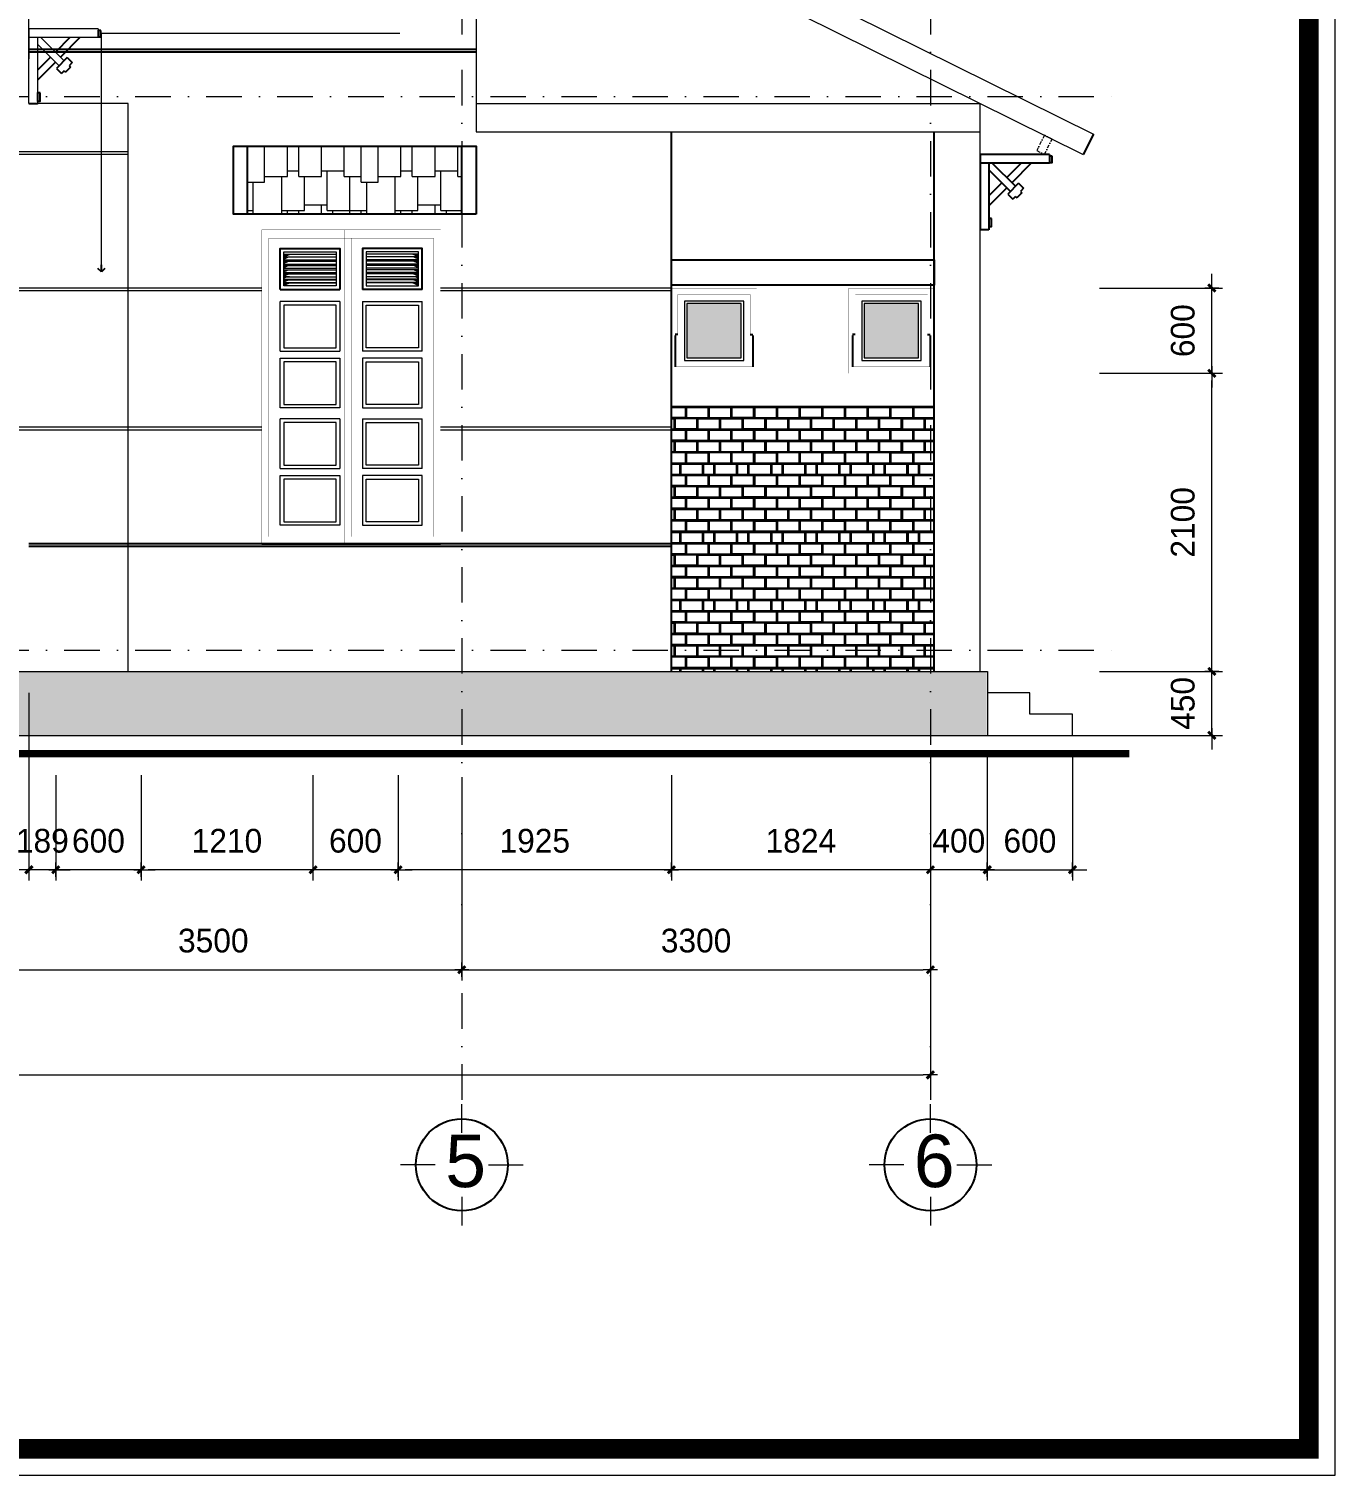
# Model space of a CAD drawing. Header units: millimetres. Extents: x 615730 to 2792744, y 139412 to 597571.
# Drawn here: x 788061 to 797259, y 284936 to 295120 of the extents above; entities that cross this region are included whole.
import ezdxf
from ezdxf.enums import TextEntityAlignment as Align

# ---------------------------------------------------------------- set-up
doc = ezdxf.new("R2010")
doc.units = ezdxf.units.MM
doc.header["$MEASUREMENT"] = 0
doc.header["$PDMODE"] = 34
doc.linetypes.add('DASHDOT', pattern=[1, 0.5, -0.25, 0, -0.25])
doc.layers.get('0').update_dxf_attribs({"lineweight": 5})
for name, color, linetype, lineweight in [('0.1(9)', 9, 'Continuous', 13), ('3', 7, 'Continuous', 18), ('5-020', 5, 'Continuous', 15), ('HATCH', 42, 'Continuous', 5), ('KITCHEN', 4, 'Continuous', 20), ('KT', 148, 'Continuous', 18), ('thay', 7, 'Continuous', 15), ('TIM TRUC', 149, 'DASHDOT', 9), ('VLIEU', 250, 'Continuous', 9)]:
    doc.layers.add(name, color=color, linetype=linetype, lineweight=lineweight)
for name, color, linetype in [('12', 252, 'Continuous'), ('CUADI', 40, 'Continuous'), ('H', 252, 'Continuous'), ('HACH', 250, 'Continuous'), ('noi that', 29, 'Continuous'), ('TEXT', 2, 'Continuous'), ('VL', 155, 'Continuous')]:
    doc.layers.add(name, color=color, linetype=linetype)
doc.styles.add('H280', font='', dxfattribs={"height": 200})
doc.styles.add('KT OZON', font='', dxfattribs={"height": 200})
doc.styles.add('VNI-AVO', font='vni-roms.shx')
doc.styles.get('H280').set_extended_font_data('VNI-Avo')
doc.styles.get('KT OZON').set_extended_font_data('VNI-Helve')
doc.dimstyles.new('1-50b', dxfattribs={"dimtxt": 167, "dimasz": 50, "dimexe": 75, "dimexo": 150, "dimgap": 120, "dimtad": 1, "dimdec": 0, "dimzin": 12, "dimtxsty": 'VNI-AVO', "dimblk": ']', "dimcen": 0, "dimdle": 50, "dimclrd": 252, "dimclre": 252, "dimclrt": 2, "dimadec": 0, "dimazin": 0, "dimtfac": 1, "dimtdec": 0, "dimtix": 1, "dimtmove": 2, "dimatfit": 0, "dimldrblk": 'OPEN90', "dimfxl": 1, "dimlwd": -1, "dimlwe": -1, "dimarcsym": 0})

# ---------------------------------------------------------------- blocks, each defined once
blk = doc.blocks.new('dfdfd')
at = {"layer": '12'}
for p, q in [((660672, 291613), (660185, 291613)), ((660185, 291613), (660185, 291084)), ((660672, 291553), (660185, 291553)), ((660245, 291553), (660245, 291084)), ((660268, 291553), (660433, 291390)), ((660473, 291553), (660371, 291451)), ((660543, 291553), (660407, 291415)), ((660672, 291613), (660672, 291553)), ((660245, 291505), (660398, 291354)), ((660336, 291415), (660245, 291323)), ((660372, 291380), (660245, 291252)), ((660454, 291411), (660379, 291335)), ((660454, 291411), (660490, 291376)), ((660490, 291376), (660468, 291354)), ((660468, 291354), (660478, 291345)), ((660379, 291335), (660414, 291300)), ((660433, 291319), (660414, 291300)), ((660433, 291319), (660443, 291309)), ((660478, 291345), (660443, 291309)), ((660245, 291084), (660185, 291084))]:
    blk.add_line(p, q, dxfattribs=at)
for points in [[(660691, 291603), (660672, 291603), (660672, 291558), (660691, 291558)], [(660264, 291163), (660245, 291163), (660245, 291106), (660264, 291106)]]:
    blk.add_lwpolyline(points, close=True, dxfattribs=at)
blk = doc.blocks.new('TRUC 1')
at = {"ltscale": 50}
blk.add_circle((0, -9525), 8572, dxfattribs=at)
at = {"layer": '0.1(9)', "ltscale": 50}
for p, q in [((0, -3572), (0, 1782)), ((-4942, -9525), (-11427, -9525)), ((4942, -9525), (11427, -9525)), ((0, -15478), (0, -20832))]:
    blk.add_line(p, q, dxfattribs=at)
at = {"layer": 'TEXT', "ltscale": 50, "style": 'H280'}
blk.add_attdef('1', text='', height=10478, dxfattribs=at).set_placement((-214, -4892), align=Align.CENTER)
blk = doc.blocks.new(']')
for p, q in [((1, 0), (-1, 0)), ((0, 1), (0, -1))]:
    blk.add_line(p, q)
at = {"color": 9, "const_width": 0.4}
blk.add_lwpolyline([(-0.51, -0.51), (0.51, 0.51)], dxfattribs=at)
blk = doc.blocks.new('*D518')
at = {"layer": 'DEFPOINTS', "color": 0, "ltscale": 10, "transparency": 16777216}
for p in [(787609, 290000), (791109, 290000), (791109, 288495)]:
    blk.add_point(p, dxfattribs=at)
at = {"layer": 'KT', "color": 252, "ltscale": 10, "transparency": 16777216}
for p, q in [((787609, 289850), (787609, 288420)), ((791109, 289850), (791109, 288420)), ((787659, 288495), (791059, 288495))]:
    blk.add_line(p, q, dxfattribs=at)
at = {"layer": 'KT', "color": 252, "ltscale": 10, "transparency": 16777216, "xscale": 50, "yscale": 50, "zscale": 50, "rotation": 180}
blk.add_blockref(']', (787609, 288495), dxfattribs=at)
at = {"layer": 'KT', "color": 252, "ltscale": 10, "transparency": 16777216, "xscale": 50, "yscale": 50, "zscale": 50}
blk.add_blockref(']', (791109, 288495), dxfattribs=at)
at = {"layer": 'KT', "color": 2, "ltscale": 10, "transparency": 16777216, "insert": (789359, 288699), "char_height": 167, "attachment_point": 5, "style": 'VNI-AVO'}
blk.add_mtext('3500', dxfattribs=at)
blk = doc.blocks.new('_Open90')
at = {"color": 0, "linetype": 'ByBlock', "lineweight": -2}
for p, q in [((0, 0), (-1, 0)), ((-0.5, 0.5), (0, 0)), ((0, 0), (-0.5, -0.5))]:
    blk.add_line(p, q, dxfattribs=at)
blk = doc.blocks.new('*D519')
at = {"layer": 'DEFPOINTS', "color": 0, "ltscale": 10, "transparency": 16777216}
for p in [(791109, 290000), (794409, 290000), (794409, 288495)]:
    blk.add_point(p, dxfattribs=at)
at = {"layer": 'KT', "color": 252, "ltscale": 10, "transparency": 16777216}
for p, q in [((791109, 289850), (791109, 288420)), ((794409, 289850), (794409, 288420)), ((791159, 288495), (794359, 288495))]:
    blk.add_line(p, q, dxfattribs=at)
at = {"layer": 'KT', "color": 252, "ltscale": 10, "transparency": 16777216, "xscale": 50, "yscale": 50, "zscale": 50, "rotation": 180}
blk.add_blockref(']', (791109, 288495), dxfattribs=at)
at = {"layer": 'KT', "color": 252, "ltscale": 10, "transparency": 16777216, "xscale": 50, "yscale": 50, "zscale": 50}
blk.add_blockref(']', (794409, 288495), dxfattribs=at)
at = {"layer": 'KT', "color": 2, "ltscale": 10, "transparency": 16777216, "insert": (792759, 288699), "char_height": 167, "attachment_point": 5, "style": 'VNI-AVO'}
blk.add_mtext('3300', dxfattribs=at)
blk = doc.blocks.new('*D521')
at = {"layer": 'DEFPOINTS', "color": 0, "ltscale": 10, "transparency": 16777216}
for p in [(774161, 290000, -13), (794409, 290000), (794409, 287754)]:
    blk.add_point(p, dxfattribs=at)
at = {"layer": 'KT', "color": 252, "ltscale": 10, "transparency": 16777216}
for p, q in [((774161, 289850), (774161, 287679)), ((794409, 289850), (794409, 287679)), ((774211, 287754), (794359, 287754))]:
    blk.add_line(p, q, dxfattribs=at)
at = {"layer": 'KT', "color": 252, "ltscale": 10, "transparency": 16777216, "xscale": 50, "yscale": 50, "zscale": 50, "rotation": 180}
blk.add_blockref(']', (774161, 287754), dxfattribs=at)
at = {"layer": 'KT', "color": 252, "ltscale": 10, "transparency": 16777216, "xscale": 50, "yscale": 50, "zscale": 50}
blk.add_blockref(']', (794409, 287754), dxfattribs=at)
at = {"layer": 'KT', "color": 2, "ltscale": 10, "transparency": 16777216, "insert": (784285, 287957), "char_height": 167, "attachment_point": 5, "style": 'VNI-AVO'}
blk.add_mtext('20248', dxfattribs=at)
blk = doc.blocks.new('*D527')
at = {"layer": 'DEFPOINTS', "color": 0, "ltscale": 10, "transparency": 16777216}
for p in [(794810, 290145), (795410, 290145), (795410, 289199)]:
    blk.add_point(p, dxfattribs=at)
at = {"layer": 'KT', "color": 252, "ltscale": 10, "transparency": 16777216}
for p, q in [((794810, 289995), (794810, 289124)), ((795410, 289995), (795410, 289124)), ((794760, 289199), (794710, 289199)), ((794810, 289199), (795410, 289199)), ((795460, 289199), (795510, 289199))]:
    blk.add_line(p, q, dxfattribs=at)
at = {"layer": 'KT', "color": 252, "ltscale": 10, "transparency": 16777216, "xscale": 50, "yscale": 50, "zscale": 50}
blk.add_blockref(']', (794810, 289199), dxfattribs=at)
at = {"layer": 'KT', "color": 252, "ltscale": 10, "transparency": 16777216, "xscale": 50, "yscale": 50, "zscale": 50, "rotation": 180}
blk.add_blockref(']', (795410, 289199), dxfattribs=at)
at = {"layer": 'KT', "color": 2, "ltscale": 10, "transparency": 16777216, "insert": (795110, 289402), "char_height": 167, "attachment_point": 5, "style": 'VNI-AVO'}
blk.add_mtext('600', dxfattribs=at)
blk = doc.blocks.new('*D528')
at = {"layer": 'DEFPOINTS', "color": 0, "ltscale": 10, "transparency": 16777216}
for p in [(795450, 290595), (796391, 290595), (795450, 290145)]:
    blk.add_point(p, dxfattribs=at)
at = {"layer": 'KT', "color": 252, "ltscale": 10, "transparency": 16777216}
for p, q in [((796391, 290645), (796391, 290695)), ((795600, 290595), (796466, 290595)), ((796391, 290145), (796391, 290595)), ((795600, 290145), (796466, 290145)), ((796391, 290095), (796391, 290045))]:
    blk.add_line(p, q, dxfattribs=at)
at = {"layer": 'KT', "color": 252, "ltscale": 10, "transparency": 16777216, "xscale": 50, "yscale": 50, "zscale": 50}
for p, rotation in [((796391, 290595), 270), ((796391, 290145), 90)]:
    blk.add_blockref(']', p, dxfattribs=dict(at, rotation=rotation))
at = {"layer": 'KT', "color": 2, "ltscale": 10, "transparency": 16777216, "insert": (796187, 290370), "char_height": 167, "attachment_point": 5, "rotation": 90, "style": 'VNI-AVO'}
blk.add_mtext('450', dxfattribs=at)
blk = doc.blocks.new('*D529')
at = {"layer": 'DEFPOINTS', "color": 0, "ltscale": 10, "transparency": 16777216}
for p in [(795450, 292695), (796391, 292695), (795450, 290595)]:
    blk.add_point(p, dxfattribs=at)
at = {"layer": 'KT', "color": 252, "ltscale": 10, "transparency": 16777216}
for p, q in [((795600, 292695), (796466, 292695)), ((796391, 290645), (796391, 292645)), ((795600, 290595), (796466, 290595))]:
    blk.add_line(p, q, dxfattribs=at)
at = {"layer": 'KT', "color": 252, "ltscale": 10, "transparency": 16777216, "xscale": 50, "yscale": 50, "zscale": 50}
for p, rotation in [((796391, 292695), 90), ((796391, 290595), 270)]:
    blk.add_blockref(']', p, dxfattribs=dict(at, rotation=rotation))
at = {"layer": 'KT', "color": 2, "ltscale": 10, "transparency": 16777216, "insert": (796187, 291645), "char_height": 167, "attachment_point": 5, "rotation": 90, "style": 'VNI-AVO'}
blk.add_mtext('2100', dxfattribs=at)
blk = doc.blocks.new('*D530')
at = {"layer": 'DEFPOINTS', "color": 0, "ltscale": 10, "transparency": 16777216}
for p in [(795450, 293295), (796391, 293295), (795450, 292695)]:
    blk.add_point(p, dxfattribs=at)
at = {"layer": 'KT', "color": 252, "ltscale": 10, "transparency": 16777216}
for p, q in [((796391, 293345), (796391, 293395)), ((795600, 293295), (796466, 293295)), ((796391, 292695), (796391, 293295)), ((795600, 292695), (796466, 292695)), ((796391, 292645), (796391, 292595))]:
    blk.add_line(p, q, dxfattribs=at)
at = {"layer": 'KT', "color": 252, "ltscale": 10, "transparency": 16777216, "xscale": 50, "yscale": 50, "zscale": 50}
for p, rotation in [((796391, 293295), 270), ((796391, 292695), 90)]:
    blk.add_blockref(']', p, dxfattribs=dict(at, rotation=rotation))
at = {"layer": 'KT', "color": 2, "ltscale": 10, "transparency": 16777216, "insert": (796187, 292995), "char_height": 167, "attachment_point": 5, "rotation": 90, "style": 'VNI-AVO'}
blk.add_mtext('600', dxfattribs=at)
blk = doc.blocks.new('*D568')
at = {"layer": 'DEFPOINTS', "color": 0, "ltscale": 10, "transparency": 16777216}
for p in [(794409, 290145), (794809, 290145), (794409, 289199)]:
    blk.add_point(p, dxfattribs=at)
at = {"layer": 'KT', "color": 252, "ltscale": 10, "transparency": 16777216}
for p, q in [((794409, 289995), (794409, 289124)), ((794809, 289995), (794809, 289124)), ((794359, 289199), (794309, 289199)), ((794809, 289199), (794409, 289199)), ((794859, 289199), (794909, 289199))]:
    blk.add_line(p, q, dxfattribs=at)
at = {"layer": 'KT', "color": 252, "ltscale": 10, "transparency": 16777216, "xscale": 50, "yscale": 50, "zscale": 50}
blk.add_blockref(']', (794409, 289199), dxfattribs=at)
at = {"layer": 'KT', "color": 252, "ltscale": 10, "transparency": 16777216, "xscale": 50, "yscale": 50, "zscale": 50, "rotation": 180}
blk.add_blockref(']', (794809, 289199), dxfattribs=at)
at = {"layer": 'KT', "color": 2, "ltscale": 10, "transparency": 16777216, "insert": (794609, 289402), "char_height": 167, "attachment_point": 5, "style": 'VNI-AVO'}
blk.add_mtext('400', dxfattribs=at)
blk = doc.blocks.new('*D569')
at = {"layer": 'DEFPOINTS', "color": 0, "ltscale": 10, "transparency": 16777216}
for p in [(794409, 290145), (792585, 290016), (792585, 289199)]:
    blk.add_point(p, dxfattribs=at)
at = {"layer": 'KT', "color": 252, "ltscale": 10, "transparency": 16777216}
for p, q in [((794409, 289995), (794409, 289124)), ((792585, 289866), (792585, 289124)), ((794359, 289199), (792635, 289199))]:
    blk.add_line(p, q, dxfattribs=at)
at = {"layer": 'KT', "color": 252, "ltscale": 10, "transparency": 16777216, "xscale": 50, "yscale": 50, "zscale": 50, "rotation": 180}
blk.add_blockref(']', (792585, 289199), dxfattribs=at)
at = {"layer": 'KT', "color": 252, "ltscale": 10, "transparency": 16777216, "xscale": 50, "yscale": 50, "zscale": 50}
blk.add_blockref(']', (794409, 289199), dxfattribs=at)
at = {"layer": 'KT', "color": 2, "ltscale": 10, "transparency": 16777216, "insert": (793497, 289402), "char_height": 167, "attachment_point": 5, "style": 'VNI-AVO'}
blk.add_mtext('1824', dxfattribs=at)
blk = doc.blocks.new('*D570')
at = {"layer": 'DEFPOINTS', "color": 0, "ltscale": 10, "transparency": 16777216}
for p in [(790660, 290016), (792585, 290016), (790660, 289199)]:
    blk.add_point(p, dxfattribs=at)
at = {"layer": 'KT', "color": 252, "ltscale": 10, "transparency": 16777216}
for p, q in [((790660, 289866), (790660, 289124)), ((792585, 289866), (792585, 289124)), ((792535, 289199), (790710, 289199))]:
    blk.add_line(p, q, dxfattribs=at)
at = {"layer": 'KT', "color": 252, "ltscale": 10, "transparency": 16777216, "xscale": 50, "yscale": 50, "zscale": 50, "rotation": 180}
blk.add_blockref(']', (790660, 289199), dxfattribs=at)
at = {"layer": 'KT', "color": 252, "ltscale": 10, "transparency": 16777216, "xscale": 50, "yscale": 50, "zscale": 50}
blk.add_blockref(']', (792585, 289199), dxfattribs=at)
at = {"layer": 'KT', "color": 2, "ltscale": 10, "transparency": 16777216, "insert": (791623, 289402), "char_height": 167, "attachment_point": 5, "style": 'VNI-AVO'}
blk.add_mtext('1925', dxfattribs=at)
blk = doc.blocks.new('*D571')
at = {"layer": 'DEFPOINTS', "color": 0, "ltscale": 10, "transparency": 16777216}
for p in [(790061, 290016), (790660, 290016), (790061, 289199)]:
    blk.add_point(p, dxfattribs=at)
at = {"layer": 'KT', "color": 252, "ltscale": 10, "transparency": 16777216}
for p, q in [((790061, 289866), (790061, 289124)), ((790660, 289866), (790660, 289124)), ((790011, 289199), (789961, 289199)), ((790660, 289199), (790061, 289199)), ((790710, 289199), (790760, 289199))]:
    blk.add_line(p, q, dxfattribs=at)
at = {"layer": 'KT', "color": 252, "ltscale": 10, "transparency": 16777216, "xscale": 50, "yscale": 50, "zscale": 50}
blk.add_blockref(']', (790061, 289199), dxfattribs=at)
at = {"layer": 'KT', "color": 252, "ltscale": 10, "transparency": 16777216, "xscale": 50, "yscale": 50, "zscale": 50, "rotation": 180}
blk.add_blockref(']', (790660, 289199), dxfattribs=at)
at = {"layer": 'KT', "color": 2, "ltscale": 10, "transparency": 16777216, "insert": (790360, 289402), "char_height": 167, "attachment_point": 5, "style": 'VNI-AVO'}
blk.add_mtext('600', dxfattribs=at)
blk = doc.blocks.new('*D572')
at = {"layer": 'DEFPOINTS', "color": 0, "ltscale": 10, "transparency": 16777216}
for p in [(788850, 290016), (790061, 290016), (788850, 289199)]:
    blk.add_point(p, dxfattribs=at)
at = {"layer": 'KT', "color": 252, "ltscale": 10, "transparency": 16777216}
for p, q in [((788850, 289866), (788850, 289124)), ((790061, 289866), (790061, 289124)), ((790011, 289199), (788900, 289199))]:
    blk.add_line(p, q, dxfattribs=at)
at = {"layer": 'KT', "color": 252, "ltscale": 10, "transparency": 16777216, "xscale": 50, "yscale": 50, "zscale": 50, "rotation": 180}
blk.add_blockref(']', (788850, 289199), dxfattribs=at)
at = {"layer": 'KT', "color": 252, "ltscale": 10, "transparency": 16777216, "xscale": 50, "yscale": 50, "zscale": 50}
blk.add_blockref(']', (790061, 289199), dxfattribs=at)
at = {"layer": 'KT', "color": 2, "ltscale": 10, "transparency": 16777216, "insert": (789455, 289402), "char_height": 167, "attachment_point": 5, "style": 'VNI-AVO'}
blk.add_mtext('1210', dxfattribs=at)
blk = doc.blocks.new('*D573')
at = {"layer": 'DEFPOINTS', "color": 0, "ltscale": 10, "transparency": 16777216}
for p in [(788250, 290016), (788850, 290016), (788250, 289199)]:
    blk.add_point(p, dxfattribs=at)
at = {"layer": 'KT', "color": 252, "ltscale": 10, "transparency": 16777216}
for p, q in [((788250, 289866), (788250, 289124)), ((788850, 289866), (788850, 289124)), ((788200, 289199), (788150, 289199)), ((788850, 289199), (788250, 289199)), ((788900, 289199), (788950, 289199))]:
    blk.add_line(p, q, dxfattribs=at)
at = {"layer": 'KT', "color": 252, "ltscale": 10, "transparency": 16777216, "xscale": 50, "yscale": 50, "zscale": 50}
blk.add_blockref(']', (788250, 289199), dxfattribs=at)
at = {"layer": 'KT', "color": 252, "ltscale": 10, "transparency": 16777216, "xscale": 50, "yscale": 50, "zscale": 50, "rotation": 180}
blk.add_blockref(']', (788850, 289199), dxfattribs=at)
at = {"layer": 'KT', "color": 2, "ltscale": 10, "transparency": 16777216, "insert": (788550, 289402), "char_height": 167, "attachment_point": 5, "style": 'VNI-AVO'}
blk.add_mtext('600', dxfattribs=at)
blk = doc.blocks.new('*D574')
at = {"layer": 'DEFPOINTS', "color": 0, "ltscale": 10, "transparency": 16777216}
for p in [(788061, 290595), (788250, 290016), (788061, 289199)]:
    blk.add_point(p, dxfattribs=at)
at = {"layer": 'KT', "color": 252, "ltscale": 10, "transparency": 16777216}
for p, q in [((788061, 290445), (788061, 289124)), ((788250, 289866), (788250, 289124)), ((788011, 289199), (787961, 289199)), ((788250, 289199), (788061, 289199)), ((788300, 289199), (788350, 289199))]:
    blk.add_line(p, q, dxfattribs=at)
at = {"layer": 'KT', "color": 252, "ltscale": 10, "transparency": 16777216, "xscale": 50, "yscale": 50, "zscale": 50}
blk.add_blockref(']', (788061, 289199), dxfattribs=at)
at = {"layer": 'KT', "color": 252, "ltscale": 10, "transparency": 16777216, "xscale": 50, "yscale": 50, "zscale": 50, "rotation": 180}
blk.add_blockref(']', (788250, 289199), dxfattribs=at)
at = {"layer": 'KT', "color": 2, "ltscale": 10, "transparency": 16777216, "insert": (788155, 289402), "char_height": 167, "attachment_point": 5, "style": 'VNI-AVO'}
blk.add_mtext('189', dxfattribs=at)

msp = doc.modelspace()

# ---------------------------------------------------------------- hatches: boundary and pattern name
at = {"layer": 'H', "ltscale": 10}
h = msp.add_hatch(color=253, dxfattribs=at)
h.set_gradient(color1=(173, 167, 159), color2=(173, 167, 159), one_color=1, tint=0.65)
h.paths.add_polyline_path([(793943.6, 292803.5), (794325.8, 292803.5), (794325.8, 293185.7), (793943.6, 293185.7)])
h.paths.add_polyline_path([(792694.3, 292803.5), (793076.5, 292803.5), (793076.5, 293185.7), (792694.3, 293185.7)])
h = msp.add_hatch(dxfattribs=at)
h.set_pattern_fill('AR-B816', color=256, scale=10, style=0)
h.set_pattern_definition([(0, (-356.17, 0), (0, 80), []), (90, (-356.17, 0), (-80, 80), [80, -80])])
h.paths.add_polyline_path([(774955.6, 290595), (794805.3, 290595), (794805.3, 290145), (774955.6, 290145)])
at = {"layer": 'HACH'}
h = msp.add_hatch(dxfattribs=at)
h.set_pattern_fill('BRICK08', color=256, scale=20, style=0, pattern_type=2)
h.set_pattern_definition([(0, (88.9, 3021.7), (0, 480), [75, -405]), (270, (-111.1, 2696.7), (480, -9e-14), [75, -405]), (270, (48.9, 2696.7), (480, -9e-14), [75, -405]), (270, (-271.1, 2696.7), (480, -9e-14), [75, -405]), (270, (-191.1, 2776.7), (480, -9e-14), [75, -405]), (270, (-31.1, 2776.7), (480, -9e-14), [75, -405]), (270, (128.9, 2776.7), (480, -9e-14), [75, -405]), (270, (-111.1, 2856.7), (480, -9e-14), [75, -405]), (270, (48.9, 2856.7), (480, -9e-14), [75, -405]), (270, (-271.1, 2856.7), (480, -9e-14), [75, -405]), (270, (128.9, 2936.7), (480, -9e-14), [75, -405]), (270, (-31.1, 2936.7), (480, -9e-14), [75, -405]), (270, (-191.1, 2936.7), (480, -9e-14), [75, -405]), (270, (-271.1, 3016.7), (480, -9e-14), [75, -405]), (270, (48.9, 3016.7), (480, -9e-14), [75, -405]), (270, (-111.1, 3016.7), (480, -9e-14), [75, -405]), (270, (-311.1, 3096.7), (480, -9e-14), [75, -405]), (270, (88.9, 3096.7), (480, -9e-14), [75, -405]), (270, (-71.1, 3096.7), (480, -9e-14), [75, -405]), (270, (-151.1, 3096.7), (480, -9e-14), [75, -405]), (180, (-276.1, 2781.7), (-6e-14, -480), [155, -325]), (180, (-196.1, 2861.7), (-6e-14, -480), [155, -325]), (180, (-276.1, 2941.7), (-6e-14, -480), [155, -325]), (0, (-311.1, 3021.7), (0, 480), [155, -325]), (0, (-311.1, 3101.7), (0, 480), [35, -445]), (270, (-156.1, 3096.7), (480, -9e-14), [75, -405]), (270, (-76.1, 3096.7), (480, -9e-14), [75, -405]), (270, (83.9, 3096.7), (480, -9e-14), [75, -405]), (270, (-316.1, 3096.7), (480, -9e-14), [75, -405]), (270, (43.9, 3016.7), (480, -9e-14), [75, -405]), (270, (-116.1, 3016.7), (480, -9e-14), [75, -405]), (270, (-276.1, 3016.7), (480, -9e-14), [75, -405]), (270, (123.9, 2936.7), (480, -9e-14), [75, -405]), (270, (-36.1, 2936.7), (480, -9e-14), [75, -405]), (270, (-196.1, 2936.7), (480, -9e-14), [75, -405]), (270, (43.9, 2856.7), (480, -9e-14), [75, -405]), (270, (-116.1, 2856.7), (480, -9e-14), [75, -405]), (270, (-276.1, 2856.7), (480, -9e-14), [75, -405]), (270, (123.9, 2776.7), (480, -9e-14), [75, -405]), (270, (-36.1, 2776.7), (480, -9e-14), [75, -405]), (270, (-196.1, 2776.7), (480, -9e-14), [75, -405]), (270, (43.9, 2696.7), (480, -9e-14), [75, -405]), (270, (-116.1, 2696.7), (480, -9e-14), [75, -405]), (270, (-276.1, 2696.7), (480, -9e-14), [75, -405]), (0, (-311.1, 3096.7), (0, 480), [155, -325]), (180, (-196.1, 2936.7), (-6e-14, -480), [155, -325]), (180, (-276.1, 2696.7), (-6e-14, -480), [155, -325]), (0, (-271.1, 2696.7), (0, 480), [155, -325]), (0, (-191.1, 2701.7), (0, 480), [155, -325]), (0, (-31.1, 2701.7), (0, 480), [155, -325]), (0, (-31.1, 2776.7), (0, 480), [155, -325]), (0, (-111.1, 2781.7), (0, 480), [155, -325]), (0, (-191.1, 2776.7), (0, 480), [155, -325]), (0, (-271.1, 2781.7), (0, 480), [155, -325]), (0, (-271.1, 2856.7), (0, 480), [155, -325]), (0, (-191.1, 2861.7), (0, 480), [155, -325]), (0, (-111.1, 2856.7), (0, 480), [155, -325]), (0, (-31.1, 2861.7), (0, 480), [155, -325]), (0, (-351.1, 2776.7), (0, 480), [155, -325]), (0, (-351.1, 2701.7), (0, 480), [155, -325]), (0, (-431.1, 2856.7), (0, 480), [155, -325]), (180, (43.9, 2696.7), (-6e-14, -480), [155, -325]), (0, (-151.1, 3096.7), (0, 480), [75, -405]), (0, (-71.1, 3096.7), (0, 480), [155, -325]), (0, (-271.1, 3016.7), (0, 480), [155, -325]), (0, (-151.1, 3021.7), (0, 480), [75, -405]), (0, (-71.1, 3021.7), (0, 480), [155, -325]), (0, (-111.1, 3016.7), (0, 480), [155, -325]), (0, (-111.1, 2941.7), (0, 480), [155, -325]), (0, (-271.1, 2941.7), (0, 480), [155, -325]), (0, (-191.1, 2936.7), (0, 480), [155, -325]), (0, (-31.1, 2936.7), (0, 480), [155, -325]), (0, (88.9, 3096.7), (0, 480), [75, -405]), (0, (-431.1, 3016.7), (0, 480), [155, -325]), (0, (-271.1, 3101.7), (0, 480), [155, -325]), (0, (-111.1, 3101.7), (0, 480), [155, -325]), (0, (48.9, 3101.7), (0, 480), [120, -360])])
h.paths.add_polyline_path([(792585.4, 290595), (794435.4, 290595), (794435.4, 292461.7), (792585.4, 292461.7)])
at = {"layer": 'HATCH'}
for points in [[(789899.9, 293534), (789855.4, 293534), (789855.4, 293514)], [(789899.9, 293514), (789855.4, 293514), (789855.4, 293494)], [(790760.7, 293534), (790805.2, 293534), (790805.2, 293514)], [(790760.7, 293514), (790805.2, 293514), (790805.2, 293494)], [(789899.9, 293484), (789855.4, 293484), (789855.4, 293464)], [(789899.9, 293454), (789855.4, 293454), (789855.4, 293434)], [(789899.9, 293424), (789855.4, 293424), (789855.4, 293404)], [(789899.9, 293394), (789855.4, 293394), (789855.4, 293374)], [(790760.7, 293484), (790805.2, 293484), (790805.2, 293464)], [(790760.7, 293454), (790805.2, 293454), (790805.2, 293434)], [(790760.7, 293424), (790805.2, 293424), (790805.2, 293404)], [(790760.7, 293394), (790805.2, 293394), (790805.2, 293374)], [(789899.9, 293379.9), (789855.4, 293379.9), (789855.4, 293359.9)], [(789899.9, 293354), (789855.4, 293354), (789855.4, 293334)], [(789899.9, 293352.9), (789855.4, 293352.9), (789855.4, 293332.9)], [(789899.9, 293328.5), (789855.4, 293328.5), (789855.4, 293308.5)], [(790760.7, 293379.9), (790805.2, 293379.9), (790805.2, 293359.9)], [(790760.7, 293354), (790805.2, 293354), (790805.2, 293334)], [(790760.7, 293352.9), (790805.2, 293352.9), (790805.2, 293332.9)], [(790760.7, 293328.5), (790805.2, 293328.5), (790805.2, 293308.5)]]:
    msp.add_hatch(color=256, dxfattribs=at).paths.add_polyline_path(points)
at = {"layer": 'KT', "ltscale": 10}
h = msp.add_hatch(dxfattribs=at)
h.set_pattern_fill('CEDAR', color=256, scale=800, style=0, pattern_type=2)
h.set_pattern_definition([(0, (0, 0), (0, 800), [-280, 80, -160, 80, -200]), (0, (0, 40), (0, 800), [-120, 160, -80, 160, -280]), (0, (0, 200), (0, 800), [-40, 200, -560]), (0, (0, 240), (0, 800), [40, -200, 160, -160, 240]), (0, (0, 280), (0, 800), [-400, 160, -240]), (0, (0, 440), (0, 800), [120, -680]), (0, (0, 480), (0, 800), [-120, 160, -80, 160, -160, 120]), (0, (0, 520), (0, 800), [-280, 80, -160, 160, -120]), (0, (0, 760), (0, 800), [-600, 120, -80]), (0, (0, 800), (0, 800), [160, -560, 80]), (90, (0, 0), (-800, 5e-14), [240, -200, 360]), (90, (40, 0), (-800, 5e-14), [-200, 240, -360]), (90, (120, 0), (-800, 5e-14), [-40, 160, -240, 360]), (90, (160, 0), (-800, 5e-14), [40, -760]), (90, (240, 0), (-800, 5e-14), [-200, 280, -320]), (90, (280, 0), (-800, 5e-14), [240, -240, 320]), (90, (360, 0), (-800, 5e-14), [240, -240, 320]), (90, (400, 0), (-800, 5e-14), [-240, 240, -320]), (90, (520, 0), (-800, 5e-14), [280, -200, 320]), (90, (560, 0), (-800, 5e-14), [-240, 280, -280]), (90, (600, 0), (-800, 5e-14), [240, -520, 40]), (90, (680, 0), (-800, 5e-14), [-480, 280, -40]), (90, (720, 0), (-800, 5e-14), [480, -280, 40])])
h.paths.add_polyline_path([(791109.2, 293815), (791109.2, 294295), (789600.5, 294295), (789600.5, 293815)])

# ---------------------------------------------------------------- linework, layer by layer
at = {"layer": '3'}
for p, q in [((794760.4, 293595, 13.1), (794760.4, 294595, 13.1)), ((794760.4, 290595, 13.1), (794760.4, 293595, 13.1)), ((794810.4, 290595, 13.1), (794810.4, 290145, 13.1)), ((795110.4, 290445, 13.1), (794810.4, 290445, 13.1)), ((795110.4, 290295, 13.1), (795110.4, 290445, 13.1)), ((795410.4, 290295, 13.1), (795110.4, 290295, 13.1)), ((795410.4, 290145, 13.1), (795410.4, 290295, 13.1))]:
    msp.add_line(p, q, dxfattribs=at)
for points, elevation in [([(791209.9, 296355.3), (791209.9, 294395), (791209.9, 294395)], 13.1), ([(788760.6, 290595), (788760.6, 294595), (788060.6, 294595), (788060.6, 295759.3)], -126.9), ([(791209.9, 294595), (794760.4, 294595)], 13.1), ([(791209.9, 294395), (794760.4, 294395)], 13.1), ([(774960.6, 290595), (794810.4, 290595)], 13.1)]:
    msp.add_lwpolyline(points, dxfattribs=dict(at, elevation=elevation))
at = {"layer": '5-020', "color": 1, "elevation": 13.1}
msp.add_lwpolyline([(771190.1, 290145), (776710, 290145), (776710, 290145), (795805.1, 290145)], dxfattribs=at)
at = {"layer": 'CUADI'}
for p, q in [((788348.5, 295059.6, -127.3), (788247.1, 294957.1, -127.3)), ((788418.8, 295059.6, -127.3), (788282.7, 294921.9, -127.3)), ((788212, 294921.5, -127.3), (788121, 294829.5, -127.3)), ((788330, 294917.6, -127.3), (788254.6, 294841.3, -127.3)), ((788330, 294917.6, -127.3), (788365.6, 294882.4, -127.3)), ((788247.5, 294886.4, -127.3), (788121, 294758.4, -127.3)), ((788254.6, 294841.3, -127.3), (788290.2, 294806.1, -127.3)), ((788309.2, 294825.4, -127.3), (788290.2, 294806.1, -127.3)), ((788309.2, 294825.4, -127.3), (788319.2, 294815.5, -127.3)), ((788354.3, 294851.1, -127.3), (788319.2, 294815.5, -127.3)), ((788365.6, 294882.4, -127.3), (788344.4, 294860.9, -127.3)), ((788344.4, 294860.9, -127.3), (788354.3, 294851.1, -127.3))]:
    msp.add_line(p, q, dxfattribs=at)
at = {"layer": 'CUADI', "elevation": -127.3}
for points in [[(788566.8, 295109.7), (788547.9, 295109.7), (788547.9, 295064.9), (788566.8, 295064.9)], [(788139.9, 294669.3), (788121, 294669.3), (788121, 294612.2), (788139.9, 294612.2)]]:
    msp.add_lwpolyline(points, close=True, dxfattribs=at)
at = {"layer": 'H', "const_width": 138.2, "elevation": 13.1}
msp.add_lwpolyline([(770071.7, 285120.6), (797074.6, 285120.6), (797074.6, 304105.6), (770071.7, 304105.6)], close=True, dxfattribs=at)
at = {"layer": 'HATCH'}
for p, q in [((789855.4, 293514, -140), (789899.9, 293534, -140)), ((790805.2, 293514, -140), (790760.7, 293534, -140))]:
    msp.add_line(p, q, dxfattribs=at)
at = {"layer": 'HATCH', "elevation": 13.1}
msp.add_lwpolyline([(776636.9, 290145), (791259.9, 290145)], dxfattribs=at)
at = {"layer": 'KITCHEN'}
for p, q in [((791870.7, 296206.3, 13), (795556.8, 294378.7, 13.2)), ((791799.6, 296062.9, 13), (795485.7, 294235.4, 13.2))]:
    msp.add_line(p, q, dxfattribs=at)
at = {"layer": 'KT', "ltscale": 10}
for p, q in [((788760.6, 294255, -126.9), (777860.6, 294255, 13.1)), ((788760.6, 294235, -126.9), (777860.6, 294235, 13.1)), ((789700.4, 293295, 13.1), (785420.5, 293295, 13.1)), ((792585.4, 293295, 13.1), (790960.2, 293295, 13.1)), ((789700.4, 293275, 13.1), (785420.5, 293275, 13.1)), ((792585.4, 293275, 13.1), (790960.2, 293275, 13.1)), ((789700.4, 292315, 13.1), (785420.5, 292315, 13.1)), ((789700.4, 292295, 13.1), (785420.5, 292295, 13.1)), ((792585.4, 292315, 13.1), (790960.2, 292315, 13.1)), ((792585.4, 292295, 13.1), (790960.2, 292295, 13.1))]:
    msp.add_line(p, q, dxfattribs=at)
at = {"layer": 'KT'}
for p, q in [((790250.3, 293199.8, -126.9), (789830.4, 293199.8, -126.9)), ((790410.3, 293199.8, -126.9), (790830.2, 293199.8, -126.9)), ((789830.4, 292850.3, -126.9), (790250.3, 292850.3, -126.9)), ((789830.4, 292800.3, -126.9), (790250.3, 292800.3, -126.9)), ((790830.2, 292850.3, -126.9), (790410.3, 292850.3, -126.9)), ((790830.2, 292800.3, -126.9), (790410.3, 292800.3, -126.9)), ((790250.3, 292374, -126.9), (789830.4, 292374, -126.9)), ((790410.3, 292374, -126.9), (790830.2, 292374, -126.9)), ((789830.4, 292024.5, -126.9), (790250.3, 292024.5, -126.9)), ((789830.4, 291974.5, -126.9), (790250.3, 291974.5, -126.9)), ((790830.2, 292024.5, -126.9), (790410.3, 292024.5, -126.9)), ((790830.2, 291974.5, -126.9), (790410.3, 291974.5, -126.9))]:
    msp.add_line(p, q, dxfattribs=at)
for points, elevation in [([(789830.4, 293574.6), (790250.3, 293574.6), (790250.3, 293284.6), (789830.4, 293284.6)], -140), ([(790830.2, 293574.6), (790410.3, 293574.6), (790410.3, 293284.6), (790830.2, 293284.6)], -140), ([(792676.2, 292785.4), (793094.6, 292785.4), (793094.6, 293203.8), (792676.2, 293203.8)], 13.1), ([(793925.5, 292785.4), (794343.9, 292785.4), (794343.9, 293203.8), (793925.5, 293203.8)], 13.1)]:
    msp.add_lwpolyline(points, close=True, dxfattribs=dict(at, elevation=elevation))
at = {"layer": 'KT', "elevation": -126.9}
for points in [[(789830.4, 292850.3), (789830.4, 293199.8)], [(790250.3, 293199.8), (790250.3, 292850.3)], [(790410.3, 293199.8), (790410.3, 292850.3)], [(790830.2, 292850.3), (790830.2, 293199.8)], [(790250.3, 292800.3), (790250.3, 292450.8), (789830.4, 292450.8), (789830.4, 292800.3)], [(790410.3, 292800.3), (790410.3, 292450.8), (790830.2, 292450.8), (790830.2, 292800.3)], [(789830.4, 292024.5), (789830.4, 292374)], [(790250.3, 292374), (790250.3, 292024.5)], [(790410.3, 292374), (790410.3, 292024.5)], [(790830.2, 292024.5), (790830.2, 292374)], [(790250.3, 291974.5), (790250.3, 291625), (789830.4, 291625), (789830.4, 291974.5)], [(790410.3, 291974.5), (790410.3, 291625), (790830.2, 291625), (790830.2, 291974.5)]]:
    msp.add_lwpolyline(points, dxfattribs=at)
at = {"layer": 'noi that', "ltscale": 10}
for p, q in [((792630.8, 292966.8, 13.1), (792611.8, 292966.8, 13.1)), ((792611.8, 292961.8, 13.1), (792611.8, 292740, 13.1)), ((793140, 292966.8, 13.1), (793159, 292966.8, 13.1)), ((793159, 292961.8, 13.1), (793159, 292740, 13.1)), ((793880.1, 292966.8, 13.1), (793861.1, 292966.8, 13.1)), ((793861.1, 292961.8, 13.1), (793861.1, 292740, 13.1)), ((794389.3, 292966.8, 13.1), (794408.3, 292966.8, 13.1)), ((794408.3, 292961.8, 13.1), (794408.3, 292740, 13.1))]:
    msp.add_line(p, q, dxfattribs=at)
at = {"layer": 'noi that', "ltscale": 10, "const_width": 1}
for points, elevation in [([(789700.4, 293704.9), (790380.3, 293704.9), (790380.3, 291495), (789700.4, 291495)], -126.9), ([(790960.2, 293704.9), (790280.3, 293704.9), (790280.3, 291495), (790960.2, 291495)], -126.9), ([(792585.4, 292694.6), (793185.3, 292694.6), (793185.3, 293294.5), (792585.4, 293294.5)], 13.1), ([(793834.7, 292694.6), (794434.6, 292694.6), (794434.6, 293294.5), (793834.7, 293294.5)], 13.1)]:
    msp.add_lwpolyline(points, close=True, dxfattribs=dict(at, elevation=elevation))
for points, elevation in [([(790330.3, 293646.6), (790330.3, 291545), (789750.4, 291545), (789750.4, 293646.6), (790330.3, 293646.6)], -126.9), ([(790330.3, 293646.6), (790330.3, 291545), (790910.2, 291545), (790910.2, 293646.6), (790330.3, 293646.6)], -126.9), ([(793140, 292966.8), (793140, 293249.2), (792630.8, 293249.2), (792630.8, 292966.8)], 13.1), ([(794389.3, 292966.8), (794389.3, 293249.2), (793880.1, 293249.2), (793880.1, 292966.8)], 13.1), ([(792611.8, 292740), (793159, 292740)], 13.1), ([(793861.1, 292740), (794408.3, 292740)], 13.1)]:
    msp.add_lwpolyline(points, dxfattribs=dict(at, elevation=elevation))
at = {"layer": 'thay'}
for p, q in [((788547.9, 295119.3, -127.3), (788061, 295119.3, -127.3)), ((788061, 295119.3, -127.3), (788061, 294909.5, -127.3)), ((788547.9, 295119.3, -127.3), (788547.9, 295059.6, -127.3)), ((788547.9, 295059.6, -127.3), (788061, 295059.6, -127.3)), ((788121, 295059.6, -127.3), (788121, 294590.1, -127.3)), ((788143.4, 295059.6, -127.3), (788308.8, 294896.1, -127.3)), ((788121, 295011.5, -127.3), (788273.7, 294860.5, -127.3)), ((788121, 294590.1, -127.3), (788061, 294590.1, -127.3))]:
    msp.add_line(p, q, dxfattribs=at)
at = {"layer": 'thay', "linetype": 'Continuous', "elevation": 13.1}
msp.add_lwpolyline([(769887.4, 284936.3), (797258.9, 284936.3), (797258.9, 304289.9), (769887.4, 304289.9)], close=True, dxfattribs=at)
at = {"layer": 'thay', "ltscale": 10, "const_width": 50, "elevation": 13.1}
msp.add_lwpolyline([(795809.1, 290016.3), (771190.1, 290016.3)], dxfattribs=at)
at = {"layer": 'TIM TRUC', "ltscale": 500}
for p, q in [((791109.3, 299831.5, 13.1), (791109.3, 287548.1, 13.1)), ((794409.3, 299831.5, 13.1), (794409.3, 287548.1, 13.1)), ((770305.9, 294644.9, 13.1), (795696.7, 294644.9, 13.1)), ((770305.9, 290745, 13.1), (795696.7, 290745, 13.1))]:
    msp.add_line(p, q, dxfattribs=at)
at = {"layer": 'TIM TRUC', "ltscale": 50, "elevation": 13.2}
msp.add_lwpolyline([(795158.5, 294263.7), (795212.2, 294237), (795265.5, 294344.5), (795211.8, 294371.2)], close=True, dxfattribs=at)
at = {"layer": 'VL', "ltscale": 10}
for p, q in [((791209.9, 294975, 13.1), (788060.6, 294975, 13.1)), ((791209.9, 294955, 13.1), (788060.6, 294955, 13.1)), ((792585.4, 290595, 13.1), (792585.4, 294395, 13.1)), ((794435.4, 290595, 13.1), (794435.4, 294395, 13.1)), ((795556.8, 294378.7, 13.2), (795485.7, 294235.4, 13.2)), ((789500.5, 293815, 13.1), (789500.5, 294295, 13.1)), ((789600.5, 293815, 13.1), (789600.5, 294295, 13.1)), ((791109.2, 293815, 13.1), (791109.2, 294295, 13.1)), ((789830.4, 293284.6, -126.9), (790250.3, 293284.6, -126.9)), ((790830.2, 293284.6, -126.9), (790410.3, 293284.6, -126.9)), ((792585.4, 292461.7, 13.1), (794435.4, 292461.7, 13.1)), ((792585.4, 291495, 13.1), (788060.6, 291495, 13.1)), ((792585.4, 291475, 13.1), (788060.6, 291475, 13.1)), ((789700.3, 291495, -126.9), (790380.3, 291495, -126.9)), ((790380.3, 291495, -126.9), (789700.4, 291495, -126.9)), ((790960.3, 291495, -126.9), (790280.3, 291495, -126.9)), ((790280.3, 291495, -126.9), (790960.2, 291495, -126.9))]:
    msp.add_line(p, q, dxfattribs=at)
at = {"layer": 'VL', "ltscale": 10, "elevation": 13.1}
for points in [[(791209.2, 293815), (789500.5, 293815), (789500.5, 294295), (791209.2, 294295)], [(794435.4, 293314.5), (792585.4, 293314.5), (792585.4, 293494.5), (794435.4, 293494.5)]]:
    msp.add_lwpolyline(points, close=True, dxfattribs=at)
at = {"layer": 'VL', "ltscale": 10, "elevation": -140}
for points in [[(789830.4, 293284.6), (789830.4, 293574.6), (790250.3, 293574.6), (790250.3, 293284.6)], [(790830.2, 293284.6), (790830.2, 293574.6), (790410.3, 293574.6), (790410.3, 293284.6)]]:
    msp.add_lwpolyline(points, dxfattribs=at)
at = {"layer": 'VLIEU', "ltscale": 10}
for p, q in [((789855.4, 293534, -140), (790225.3, 293534, -140)), ((789855.4, 293514, -140), (790225.3, 293514, -140)), ((789855.4, 293514, -140), (790225.3, 293514, -140)), ((789855.4, 293494, -140), (790225.3, 293494, -140)), ((790805.2, 293534, -140), (790435.3, 293534, -140)), ((790805.2, 293514, -140), (790435.3, 293514, -140)), ((790805.2, 293514, -140), (790435.3, 293514, -140)), ((790805.2, 293494, -140), (790435.3, 293494, -140)), ((789855.4, 293484, -140), (790225.3, 293484, -140)), ((789855.4, 293464, -140), (790225.3, 293464, -140)), ((789855.4, 293454, -140), (790225.3, 293454, -140)), ((789855.4, 293434, -140), (790225.3, 293434, -140)), ((789855.4, 293424, -140), (790225.3, 293424, -140)), ((789855.4, 293404, -140), (790225.3, 293404, -140)), ((789855.4, 293394, -140), (790225.3, 293394, -140)), ((790805.2, 293484, -140), (790435.3, 293484, -140)), ((790805.2, 293464, -140), (790435.3, 293464, -140)), ((790805.2, 293454, -140), (790435.3, 293454, -140)), ((790805.2, 293434, -140), (790435.3, 293434, -140)), ((790805.2, 293424, -140), (790435.3, 293424, -140)), ((790805.2, 293404, -140), (790435.3, 293404, -140)), ((790805.2, 293394, -140), (790435.3, 293394, -140)), ((789855.4, 293374, -140), (790225.3, 293374, -140)), ((789855.4, 293357.3, -126.9), (790225.3, 293357.3, -126.9)), ((789855.4, 293354, -140), (790225.3, 293354, -140)), ((789855.4, 293334, -140), (790225.3, 293334, -140)), ((789855.4, 293332.9, -126.9), (790225.3, 293332.9, -126.9)), ((790805.2, 293374, -140), (790435.3, 293374, -140)), ((790805.2, 293357.3, -126.9), (790435.3, 293357.3, -126.9)), ((790805.2, 293354, -140), (790435.3, 293354, -140)), ((790805.2, 293334, -140), (790435.3, 293334, -140)), ((790805.2, 293332.9, -126.9), (790435.3, 293332.9, -126.9))]:
    msp.add_line(p, q, dxfattribs=at)
for points, elevation in [([(789855.4, 293549.6), (790225.3, 293549.6), (790225.3, 293309.6), (789855.4, 293309.6)], -140), ([(790805.2, 293549.6), (790435.3, 293549.6), (790435.3, 293309.6), (790805.2, 293309.6)], -140), ([(792694.3, 292803.5), (793076.5, 292803.5), (793076.5, 293185.7), (792694.3, 293185.7)], 13.1), ([(793943.6, 292803.5), (794325.8, 292803.5), (794325.8, 293185.7), (793943.6, 293185.7)], 13.1), ([(790225.3, 293174.8), (789855.4, 293174.8), (789855.4, 292874.5), (790225.3, 292874.5)], -126.9), ([(790435.3, 293174.8), (790805.2, 293174.8), (790805.2, 292874.5), (790435.3, 292874.5)], -126.9), ([(790225.3, 292775.3), (789855.4, 292775.3), (789855.4, 292475), (790225.3, 292475)], -126.9), ([(790435.3, 292775.3), (790805.2, 292775.3), (790805.2, 292475), (790435.3, 292475)], -126.9), ([(790225.3, 292349), (789855.4, 292349), (789855.4, 292048.6), (790225.3, 292048.6)], -126.9), ([(790435.3, 292349), (790805.2, 292349), (790805.2, 292048.6), (790435.3, 292048.6)], -126.9), ([(790225.3, 291949.5), (789855.4, 291949.5), (789855.4, 291649.1), (790225.3, 291649.1)], -126.9), ([(790435.3, 291949.5), (790805.2, 291949.5), (790805.2, 291649.1), (790435.3, 291649.1)], -126.9)]:
    msp.add_lwpolyline(points, close=True, dxfattribs=dict(at, elevation=elevation))

# ---------------------------------------------------------------- block references
at = {"layer": 'KT', "color": 252, "ltscale": 10, "xscale": 50, "yscale": 50, "zscale": 50}
msp.add_blockref(']', (788060.6, 289199, 13.1), dxfattribs=at)
at = {"layer": 'noi that', "lineweight": -2, "ltscale": 10}
ref = msp.add_blockref('TRUC 1', (791109.3, 286761, 13.1), dxfattribs=dict(at, xscale=0.03778148023411632, yscale=0.03778148023411632, zscale=0.03778148023411632, rotation=180))
ref.add_attrib('1', '5', dxfattribs={"layer": 'TEXT', "color": 3, "ltscale": 50, "height": 370.2, "style": 'KT OZON'}).set_placement((791136, 286964, 13.1), align=Align.CENTER)
ref = msp.add_blockref('TRUC 1', (794409.3, 286761, 13.1), dxfattribs=dict(at, xscale=0.03778148023411632, yscale=0.03778148023411632, zscale=0.03778148023411632, rotation=180))
ref.add_attrib('1', '6', dxfattribs={"layer": 'TEXT', "color": 3, "ltscale": 50, "height": 370.2, "style": 'KT OZON'}).set_placement((794436, 286964, 13.1), align=Align.CENTER)
at = {"layer": 'VLIEU'}
msp.add_blockref('dfdfd', (134575.3, 2621.7, 13.1), dxfattribs=at)

# ---------------------------------------------------------------- dimensions: what is measured, and where the dimension line sits
at = {"layer": 'KT', "ltscale": 10}
for base, p1, p2, picture, middle in [((796390.6, 293294.5, 13.1), (795450.1, 292694.6, 13.1), (795450.1, 293294.5, 13.1), '*D530', (796187.1, 292994.6, 13.1)), ((796390.6, 292694.6, 13.1), (795450.1, 290595, 13.1), (795450.1, 292694.6, 13.1), '*D529', (796187.1, 291644.8, 13.1)), ((796390.6, 290595, 13.1), (795450.1, 290145, 13.1), (795450.1, 290595, 13.1), '*D528', (796187.1, 290370, 13.1))]:
    dim = msp.add_linear_dim(base=base, p1=p1, p2=p2, angle=90, dimstyle='1-50b', dxfattribs=at)
    dim.commit()
    dim.dimension.update_dxf_attribs({"geometry": picture, "text_midpoint": middle})
for base, p1, p2, picture, middle in [((788060.6, 289199, 13.1), (788250, 290016.3, 13.1), (788060.6, 290595, 13.1), '*D574', (788155.3, 289402.5, 13.1)), ((792585.4, 289199, 13.1), (794409.3, 290145, 13.1), (792585.4, 290016.3, 13.1), '*D569', (793497.4, 289402.5, 13.1)), ((794409.3, 289199, 13.1), (794809.4, 290145, 13.1), (794409.3, 290145, 13.1), '*D568', (794609.4, 289402.5, 13.1)), ((795410.4, 289199, 13.1), (794810.4, 290145, 13.1), (795410.4, 290145, 13.1), '*D527', (795110.4, 289402.5, 13.1)), ((794409.3, 287753.8, 13.1), (774161.1, 290000.4), (794409.3, 290000.4, 13.1), '*D521', (784285.2, 287957.3, 13.1)), ((791109.3, 288495.4, 13.1), (787609.5, 290000.4, 13.1), (791109.3, 290000.4, 13.1), '*D518', (789359.4, 288698.9, 13.1)), ((788250, 289199, 13.1), (788850.4, 290016.3, 13.1), (788250, 290016.3, 13.1), '*D573', (788550.2, 289402.5, 13.1)), ((788850.4, 289199, 13.1), (790060.5, 290016.3, 13.1), (788850.4, 290016.3, 13.1), '*D572', (789455.5, 289402.5, 13.1)), ((790060.5, 289199, 13.1), (790660.4, 290016.3, 13.1), (790060.5, 290016.3, 13.1), '*D571', (790360.5, 289402.5, 13.1)), ((790660.4, 289199, 13.1), (792585.4, 290016.3, 13.1), (790660.4, 290016.3, 13.1), '*D570', (791622.9, 289402.5, 13.1)), ((794409.3, 288495.4, 13.1), (791109.3, 290000.4, 13.1), (794409.3, 290000.4, 13.1), '*D519', (792759.3, 288698.9, 13.1))]:
    dim = msp.add_linear_dim(base=base, p1=p1, p2=p2, dimstyle='1-50b', dxfattribs=at)
    dim.commit()
    dim.dimension.update_dxf_attribs({"geometry": picture, "text_midpoint": middle})

# ---------------------------------------------------------------- leaders
msp.add_leader([(788570.9, 293408.6, 13.1), (788570.9, 295090.8, 13.1), (790671.5, 295090.8, 13.1)], dimstyle='1-50b', override={"dimgap": 120, "dimtad": 0}, dxfattribs=at)

doc.saveas('drawing.dxf')
